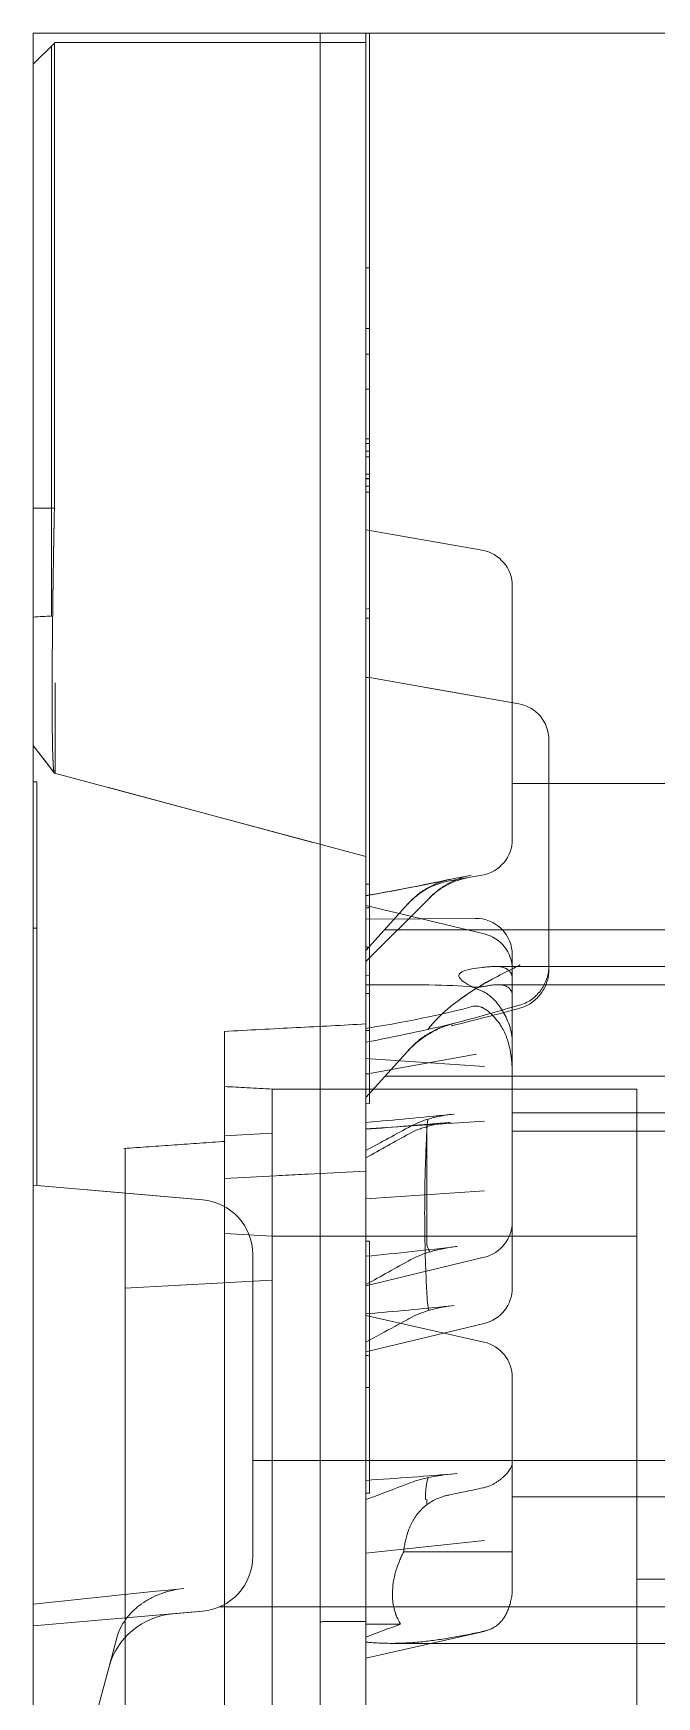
# Model space of a CAD drawing. Header units: millimetres. Extents: x 2097 to 5112, y 660 to 1576.
# Drawn here: x 4956.3 to 4990.4, y 1441.5 to 1532.5 of the extents above; entities that cross this region are included whole.
import ezdxf
from ezdxf.lldxf.tags import DXFTag

# ---------------------------------------------------------------- set-up
doc = ezdxf.new("R2010")
doc.units = ezdxf.units.MM
doc.layers.add('20', color=7, linetype='Continuous', true_color=0xffffff)
tags = doc.linetypes.add('DASHED', pattern=[25.72, 12.86, -12.86]).pattern_tags.tags
tags[6:7] = [DXFTag(74, 4), DXFTag(75, 0), DXFTag(340, '0'), DXFTag(46, 0.0), DXFTag(50, 0.0), DXFTag(44, 0.0), DXFTag(45, 0.0)]
tags[4:5] = [DXFTag(74, 4), DXFTag(75, 0), DXFTag(340, '0'), DXFTag(46, 0.0), DXFTag(50, 0.0), DXFTag(44, 0.0), DXFTag(45, 0.0)]

msp = doc.modelspace()

# ---------------------------------------------------------------- linework, layer by layer
at = {"layer": '20', "color": 0, "linetype": 'Continuous', "lineweight": 18}
for p, q in [((4956.342, 1497.462), (4956.342, 1532.462)), ((4956.342, 1532.462), (5024.342, 1532.462)), ((4956.342, 1491.557), (4956.342, 1497.462)), ((4956.342, 1483.557), (4956.342, 1491.557)), ((4956.342, 1491.557), (4956.542, 1491.557)), ((4956.542, 1483.557), (4956.542, 1491.557)), ((4956.542, 1483.557), (4956.342, 1483.557)), ((4956.342, 1435.832), (4956.342, 1483.557))]:
    msp.add_line(p, q, dxfattribs=at)
at = {"layer": '20', "color": 0, "linetype": 'DASHED', "lineweight": 13}
for p, q in [((4957.533, 1531.962), (4957.498, 1531.928)), ((4974.533, 1531.962), (4957.533, 1531.962)), ((4971.532, 1531.962), (4960.533, 1531.962)), ((4972.02, 1438.219), (4972.02, 1532.462)), ((4974.533, 1445.652), (4974.533, 1532.462)), ((4974.733, 1532.462), (4974.733, 1479.973)), ((5021.342, 1532.462), (4977.533, 1532.462)), ((4956.342, 1530.771), (4957.498, 1531.928)), ((4957.342, 1500.609), (4957.342, 1531.771)), ((4957.498, 1531.928), (4957.498, 1506.515)), ((4972.02, 1529.461), (4972.02, 1448.629)), ((4974.533, 1529.461), (4974.533, 1448.647)), ((4974.733, 1519.643), (4974.533, 1519.643)), ((4974.733, 1516.329), (4974.533, 1516.329)), ((4974.733, 1514.925), (4974.533, 1514.925)), ((4974.733, 1513.005), (4974.533, 1513.005)), ((4974.733, 1510.291), (4974.533, 1510.291)), ((4974.733, 1510.045), (4974.533, 1510.045)), ((4974.733, 1510.032), (4974.533, 1510.032)), ((4974.733, 1509.629), (4974.533, 1509.629)), ((4974.733, 1509.305), (4974.533, 1509.305)), ((4974.733, 1508.371), (4974.533, 1508.371)), ((4974.733, 1508.124), (4974.533, 1508.124)), ((4974.733, 1508.111), (4974.533, 1508.111)), ((4974.733, 1507.709), (4974.533, 1507.709)), ((4974.733, 1507.384), (4974.533, 1507.384)), ((4980.881, 1504.208), (4974.533, 1505.327)), ((4980.881, 1504.208), (4974.533, 1505.327)), ((4980.88, 1504.208), (4974.533, 1505.327)), ((4982.533, 1500.269), (4982.533, 1502.238)), ((4974.533, 1500.984), (4974.733, 1501.019)), ((4974.733, 1500.499), (4974.533, 1500.499)), ((4982.533, 1500.269), (4982.533, 1490.385)), ((4982.533, 1500.269), (4982.533, 1490.385)), ((4982.533, 1490.385), (4982.533, 1500.269)), ((4957.533, 1492.017), (4957.533, 1496.962)), ((4982.88, 1495.815), (4974.733, 1497.252)), ((4977.687, 1496.731), (4982.881, 1495.815)), ((4982.881, 1495.815), (4977.687, 1496.731)), ((4982.881, 1495.815), (4977.687, 1496.731)), ((4977.687, 1496.731), (4982.881, 1495.815)), ((4982.881, 1495.815), (4977.687, 1496.731)), ((4982.881, 1495.815), (4977.687, 1496.731)), ((4977.687, 1496.731), (4982.881, 1495.815)), ((4982.881, 1495.815), (4977.687, 1496.731)), ((4984.533, 1491.876), (4984.533, 1493.845)), ((4974.533, 1487.462), (4957.498, 1492.026)), ((4971.635, 1488.238), (4960.396, 1491.25)), ((5026.342, 1491.462), (4982.533, 1491.462)), ((4984.533, 1491.876), (4984.533, 1482.698)), ((4984.533, 1491.876), (4984.533, 1482.698)), ((4984.533, 1491.876), (4984.533, 1482.698)), ((4984.533, 1491.876), (4984.533, 1482.698)), ((4984.533, 1491.876), (4984.533, 1482.698)), ((4984.533, 1482.698), (4984.533, 1491.876)), ((4982.533, 1488.416), (4982.533, 1490.385)), ((4974.733, 1485.956), (4974.533, 1485.956)), ((4979.097, 1486.132), (4980.145, 1486.317)), ((4980.881, 1486.446), (4980.145, 1486.317)), ((4980.145, 1486.317), (4980.88, 1486.446)), ((4974.877, 1485.388), (4974.533, 1485.327)), ((4974.533, 1485.327), (4974.877, 1485.388)), ((4974.533, 1481.727), (4978.078, 1485.272)), ((4974.533, 1482.33), (4976.862, 1484.917)), ((4980.999, 1483.237), (4974.533, 1484.789)), ((4974.733, 1484.66), (4974.533, 1484.66)), ((4980.52, 1484.088), (4974.533, 1484.049)), ((4956.542, 1469.494), (4956.542, 1483.557)), ((4975.552, 1483.462), (4976.268, 1483.462)), ((4976.267, 1483.462), (5026.342, 1483.462)), ((4982.533, 1482.088), (4982.533, 1481.811)), ((4984.533, 1481.451), (4984.533, 1482.698)), ((5026.342, 1481.462), (4981.602, 1481.462)), ((4982.533, 1481.811), (4982.533, 1479.852)), ((4982.533, 1481.292), (4982.533, 1481.811)), ((4982.533, 1480.282), (4982.533, 1481.292)), ((4982.533, 1481.074), (4982.533, 1475.415)), ((4984.533, 1481.248), (4984.533, 1481.451)), ((4974.533, 1480.97), (4974.733, 1480.953)), ((4976.749, 1480.462), (4974.533, 1480.462)), ((5026.342, 1480.462), (4981.73, 1480.462)), ((4982.533, 1480.787), (4982.533, 1481.037)), ((4982.533, 1471.66), (4982.533, 1480.282)), ((4974.733, 1479.973), (4974.533, 1479.973)), ((4974.733, 1479.973), (4974.733, 1473.974)), ((4971.537, 1478.157), (4969.79, 1478.066)), ((4969.79, 1478.066), (4971.537, 1478.157)), ((4974.733, 1477.956), (4974.533, 1477.956)), ((4974.533, 1474.29), (4976.925, 1476.947)), ((4980.58, 1476.67), (4974.533, 1475.565)), ((4982.533, 1476.211), (4982.533, 1477.293)), ((4974.533, 1476.426), (4981.013, 1475.988)), ((4966.794, 1433.437), (4966.794, 1475.421)), ((4969.407, 1474.757), (4966.794, 1474.894)), ((4969.407, 1474.757), (4989.342, 1474.757)), ((4975.588, 1475.462), (5026.342, 1475.462)), ((4974.733, 1473.974), (4974.533, 1473.992)), ((4981.013, 1472.993), (4974.533, 1472.574)), ((4974.877, 1472.967), (4974.533, 1472.937)), ((4982.533, 1473.52), (4982.533, 1464.899)), ((4982.533, 1473.462), (5026.342, 1473.462)), ((4966.794, 1472.208), (4969.407, 1472.345)), ((4966.794, 1472.208), (4969.407, 1472.345)), ((4969.407, 1342.728), (4969.407, 1472.195)), ((4977.86, 1472.666), (4977.863, 1466.235)), ((4982.533, 1472.714), (4982.533, 1467.779)), ((4982.533, 1472.462), (5026.342, 1472.462)), ((4989.342, 1342.728), (4989.342, 1472.195)), ((4961.367, 1464.389), (4961.367, 1471.176)), ((4982.533, 1468.979), (4982.533, 1471.66)), ((4974.533, 1470.274), (4966.794, 1469.869)), ((4956.342, 1469.512), (4965.603, 1468.701)), ((4959.331, 1469.25), (4965.604, 1468.701)), ((4965.604, 1468.701), (4959.331, 1469.25)), ((4969.79, 1470.026), (4971.537, 1470.117)), ((4981.013, 1469.196), (4974.533, 1468.758)), ((4982.533, 1464.147), (4982.533, 1468.979)), ((4969.407, 1466.717), (4966.794, 1466.854)), ((4966.794, 1466.854), (4969.407, 1466.717)), ((4969.407, 1466.717), (4966.794, 1466.854)), ((4969.407, 1466.717), (4989.342, 1466.717)), ((4986.342, 1466.717), (4972.407, 1466.717)), ((4986.342, 1466.717), (4972.407, 1466.717)), ((4968.342, 1464.717), (4968.342, 1465.713)), ((4974.733, 1466.447), (4974.533, 1466.447)), ((4974.733, 1460.182), (4974.733, 1466.447)), ((4968.342, 1450.207), (4968.342, 1464.717)), ((4968.342, 1450.207), (4968.342, 1464.717)), ((4974.533, 1464.008), (4981.001, 1465.566)), ((4961.367, 1463.883), (4961.367, 1464.389)), ((4969.407, 1464.305), (4961.367, 1463.883)), ((4961.367, 1463.883), (4961.367, 1435.006)), ((4964.363, 1464.04), (4966.411, 1464.148)), ((4982.533, 1464.147), (4982.533, 1463.892)), ((4974.533, 1462.469), (4974.877, 1462.499)), ((4980.973, 1460.931), (4974.533, 1462.387)), ((4974.533, 1460.395), (4980.999, 1461.947)), ((4974.733, 1460.182), (4974.733, 1459.745)), ((4974.733, 1459.745), (4974.733, 1453.119)), ((4974.733, 1458.447), (4974.533, 1458.447)), ((4982.533, 1458.981), (4982.533, 1458.859)), ((4982.533, 1455.486), (4982.533, 1458.859)), ((4982.533, 1455.479), (4982.533, 1458.859)), ((4982.533, 1457.685), (4982.533, 1453.096)), ((4982.533, 1454.305), (4982.533, 1455.479)), ((5026.342, 1454.462), (4968.342, 1454.462)), ((4982.533, 1449.462), (4982.533, 1454.305)), ((4974.733, 1453.119), (4974.733, 1452.664)), ((4977.86, 1452.341), (4977.86, 1452.039)), ((5026.342, 1452.462), (4982.533, 1452.462)), ((4968.342, 1449.211), (4968.342, 1450.207)), ((4982.533, 1450.562), (4982.533, 1447.475)), ((4981.007, 1450.079), (4974.533, 1449.397)), ((4982.533, 1449.462), (4976.593, 1449.462)), ((4982.533, 1449.462), (4982.533, 1447.475)), ((5015.342, 1447.962), (4989.342, 1447.962)), ((4965.603, 1446.222), (4956.342, 1445.412)), ((4965.604, 1446.222), (4963.982, 1446.08)), ((4966.547, 1446.462), (5026.342, 1446.462)), ((4972.478, 1445.65), (4974.074, 1445.65)), ((4974.533, 1445.652), (4974.43, 1445.652)), ((4974.533, 1443.881), (4974.533, 1445.652)), ((4960.467, 1443.131), (4960.904, 1444.759)), ((4974.533, 1445.516), (4976.428, 1445.516)), ((4974.533, 1443.661), (4980.973, 1445.117)), ((4974.533, 1431.24), (4974.533, 1443.881)), ((4975.946, 1444.462), (5026.342, 1444.462)), ((4960.467, 1443.131), (4958.392, 1435.387))]:
    msp.add_line(p, q, dxfattribs=at)
at = {"layer": '20', "color": 0, "linetype": 'Continuous', "lineweight": 13}
msp.add_line((5021.342, 1532.462), (4959.343, 1532.462), dxfattribs=at)
at = {"layer": '20', "color": 0, "linetype": 'DASHED', "lineweight": 13}
for centre, radius, start, end in [((4980.533, 1502.238), 2, 0, 80), ((4982.533, 1493.845), 2, 0, 80), ((4980.533, 1488.416), 2, 280, 0), ((4979.792, 1482.193), 4, 100, 138), ((4980.84, 1482.377), 4, 100, 135), ((4980.533, 1482.088), 2, 0, 90.52979), ((4980.533, 1481.292), 2, 0, 76.49832), ((4965.342, 1465.713), 3, 0, 85), ((4980.533, 1467.511), 2, 283.58636, 0), ((4980.533, 1463.892), 2, 283.51729, 0), ((4980.533, 1458.981), 2, 0, 76.84202), ((4965.342, 1449.211), 3, 275, 0), ((4964.331, 1442.096), 4, 95, 165), ((4980.533, 1447.068), 2, 282.8144, 295.38114)]:
    msp.add_arc(centre, radius, start, end, dxfattribs=at)
for centre, major_axis, ratio, start_param, end_param in [((4971.347, 1493.787), (23.025, -4.06), 0.171088, 1.453445, 1.462217), ((4973.646, 1489.232), (-22.834, -3.991), 0.172558, 1.579462, 1.784254), ((4974.183, 1489.327), (23.025, 4.06), 0.171088, 4.712389, 4.950294), ((4974.183, 1489.327), (23.025, 4.06), 0.171088, 4.712389, 4.898911), ((4979.332, 1480.079), (-36.863, 3.222), 0.054698, 4.842277, 4.847747), ((5002.297, 1477.462), (-22.683, 3.515), 0.084201, 5.960345, 6.632117), ((4945.023, 1476.462), (-36.634, -3.474), 0.054108, 3.407961, 3.770714), ((4945.023, 1476.462), (-36.634, -3.474), 0.054108, 2.502209, 2.864962), ((4971.347, 1480.787), (23.025, 4.06), 0.171088, 4.820969, 5.038231), ((4971.348, 1473.856), (-23.032, 1.985), 0.087471, 4.57243, 4.581203), ((4979.33, 1474.988), (-36.852, -3.22), 0.054682, 1.435478, 1.562104), ((4974.183, 1474.892), (-23.034, -1.94), 0.085566, 1.593748, 1.790008), ((4971.347, 1467.356), (-23.034, -1.985), 0.087479, 1.701996, 1.925628), ((4974.183, 1464.424), (-23.034, -1.94), 0.085566, 1.593748, 1.790078), ((4971.346, 1459.006), (-23.039, 1.352), 0.060084, 4.568381, 4.577152), ((4971.347, 1454.56), (-23.035, -1.352), 0.060074, 1.706008, 1.929433), ((4971.348, 1451.489), (-23.032, 1.352), 0.060067, 4.568422, 4.577195), ((4922.447, 1446.462), (-167.774, -16.906), 0.019737, 1.772234, 1.822614)]:
    msp.add_ellipse(centre, major_axis=major_axis, ratio=ratio, start_param=start_param, end_param=end_param, dxfattribs=at)
for points, degree in [([(4956.342, 1506.515), (4957.498, 1506.515)], 1), ([(4956.342, 1500.556), (4956.675, 1500.574), (4957.009, 1500.591), (4957.342, 1500.609)], 3), ([(4957.498, 1492.026), (4956.342, 1493.533)], 1), ([(4956.513, 1493.31), (4957.492, 1492.031)], 1), ([(4977.009, 1472.742), (4976.183, 1472.294), (4975.358, 1471.846), (4974.533, 1471.398)], 3), ([(4976.89, 1472.311), (4976.104, 1471.874), (4975.318, 1471.438), (4974.533, 1471.002)], 3), ([(4977.806, 1472.652), (4977.806, 1472.664), (4977.807, 1472.676), (4977.808, 1472.689)], 3), ([(4966.829, 1471.895), (4961.299, 1471.509)], 1), ([(4961.367, 1470.969), (4961.367, 1470.91), (4961.367, 1470.847), (4961.367, 1470.78)], 3), ([(4976.987, 1465.435), (4976.169, 1464.981), (4975.351, 1464.528), (4974.533, 1464.074)], 3), ([(4976.982, 1453.246), (4976.166, 1452.935), (4975.349, 1452.625), (4974.533, 1452.315)], 3), ([(4976.428, 1445.516), (4975.796, 1445.277), (4975.164, 1445.037), (4974.533, 1444.797)], 3)]:
    msp.add_open_spline(points, degree=degree, dxfattribs=at)
for points, degree, knots in [([(4957.498, 1506.515), (4957.498, 1506.494), (4957.497, 1506.452), (4957.496, 1506.39), (4957.495, 1506.327), (4957.493, 1506.265), (4957.492, 1506.202), (4957.491, 1506.14), (4957.49, 1506.078), (4957.488, 1506.016), (4957.487, 1505.954), (4957.486, 1505.892), (4957.485, 1505.83), (4957.484, 1505.768), (4957.482, 1505.706), (4957.481, 1505.644), (4957.48, 1505.583), (4957.479, 1505.521), (4957.478, 1505.46), (4957.476, 1505.398), (4957.475, 1505.337), (4957.474, 1505.276), (4957.473, 1505.214), (4957.472, 1505.153), (4957.471, 1505.092), (4957.469, 1505.031), (4957.468, 1504.971), (4957.467, 1504.91), (4957.466, 1504.849), (4957.465, 1504.789), (4957.464, 1504.728), (4957.463, 1504.668), (4957.462, 1504.608), (4957.461, 1504.547), (4957.46, 1504.487), (4957.459, 1504.427), (4957.457, 1504.368), (4957.456, 1504.308), (4957.455, 1504.248), (4957.454, 1504.188), (4957.453, 1504.129), (4957.452, 1504.069), (4957.451, 1504.01), (4957.45, 1503.951), (4957.449, 1503.892), (4957.448, 1503.833), (4957.447, 1503.774), (4957.446, 1503.715), (4957.445, 1503.656), (4957.444, 1503.598), (4957.443, 1503.539), (4957.442, 1503.481), (4957.441, 1503.423), (4957.441, 1503.365), (4957.44, 1503.307), (4957.439, 1503.249), (4957.438, 1503.191), (4957.437, 1503.133), (4957.436, 1503.076), (4957.435, 1503.018), (4957.434, 1502.961), (4957.433, 1502.903), (4957.432, 1502.846), (4957.432, 1502.789), (4957.431, 1502.732), (4957.43, 1502.675), (4957.429, 1502.619), (4957.428, 1502.562), (4957.427, 1502.506), (4957.427, 1502.449), (4957.426, 1502.393), (4957.425, 1502.337), (4957.424, 1502.281), (4957.423, 1502.225), (4957.423, 1502.17), (4957.422, 1502.114), (4957.421, 1502.059), (4957.42, 1502.003), (4957.419, 1501.948), (4957.419, 1501.893), (4957.418, 1501.838), (4957.417, 1501.783), (4957.416, 1501.728), (4957.416, 1501.674), (4957.415, 1501.619), (4957.414, 1501.565), (4957.414, 1501.511), (4957.413, 1501.457), (4957.412, 1501.403), (4957.412, 1501.349), (4957.411, 1501.295), (4957.41, 1501.242), (4957.409, 1501.189), (4957.409, 1501.135), (4957.408, 1501.082), (4957.408, 1501.029), (4957.407, 1500.976), (4957.402, 1500.588), (4957.394, 1499.878), (4957.385, 1498.883), (4957.378, 1497.942), (4957.375, 1497.058), (4957.374, 1496.167), (4957.375, 1495.288), (4957.381, 1494.449), (4957.391, 1493.721), (4957.401, 1493.302), (4957.407, 1493.096), (4957.409, 1493.058), (4957.41, 1493.02), (4957.411, 1492.983), (4957.412, 1492.947), (4957.414, 1492.911), (4957.415, 1492.876), (4957.416, 1492.841), (4957.417, 1492.808), (4957.419, 1492.774), (4957.42, 1492.742), (4957.422, 1492.71), (4957.423, 1492.679), (4957.424, 1492.648), (4957.426, 1492.618), (4957.427, 1492.589), (4957.429, 1492.561), (4957.43, 1492.533), (4957.432, 1492.506), (4957.433, 1492.479), (4957.435, 1492.453), (4957.437, 1492.428), (4957.438, 1492.404), (4957.44, 1492.38), (4957.442, 1492.357), (4957.443, 1492.335), (4957.445, 1492.314), (4957.447, 1492.293), (4957.449, 1492.273), (4957.451, 1492.254), (4957.452, 1492.235), (4957.454, 1492.218), (4957.456, 1492.201), (4957.458, 1492.185), (4957.46, 1492.169), (4957.462, 1492.154), (4957.464, 1492.14), (4957.466, 1492.127), (4957.468, 1492.115), (4957.47, 1492.103), (4957.472, 1492.093), (4957.474, 1492.083), (4957.476, 1492.073), (4957.478, 1492.065), (4957.481, 1492.057), (4957.483, 1492.05), (4957.485, 1492.045), (4957.487, 1492.039), (4957.489, 1492.035), (4957.492, 1492.031), (4957.494, 1492.029), (4957.496, 1492.027), (4957.498, 1492.026), (4957.498, 1492.026)], 3, [0, 0, 0, 0, 0.002751, 0.005499, 0.008244, 0.010987, 0.013726, 0.016463, 0.019198, 0.021929, 0.024658, 0.027384, 0.030107, 0.032827, 0.035545, 0.03826, 0.040972, 0.043681, 0.046388, 0.049092, 0.051793, 0.054492, 0.057188, 0.059881, 0.062571, 0.065259, 0.067944, 0.070626, 0.073306, 0.075982, 0.078656, 0.081328, 0.083997, 0.086663, 0.089326, 0.091987, 0.094645, 0.0973, 0.099953, 0.102603, 0.10525, 0.107894, 0.110536, 0.113176, 0.115812, 0.118446, 0.121078, 0.123706, 0.126332, 0.128956, 0.131577, 0.134195, 0.13681, 0.139423, 0.142033, 0.144641, 0.147246, 0.149848, 0.152448, 0.155045, 0.15764, 0.160232, 0.162821, 0.165408, 0.167992, 0.170574, 0.173152, 0.175729, 0.178303, 0.180874, 0.183443, 0.186009, 0.188572, 0.191133, 0.193692, 0.196248, 0.198801, 0.201352, 0.2039, 0.206445, 0.208989, 0.211529, 0.214067, 0.216603, 0.219136, 0.221666, 0.224194, 0.22672, 0.229243, 0.231763, 0.234281, 0.236796, 0.239309, 0.24182, 0.244328, 0.246833, 0.249336, 0.251837, 0.302139, 0.352076, 0.401681, 0.450984, 0.500018, 0.561342, 0.623098, 0.685352, 0.748164, 0.752695, 0.757234, 0.761781, 0.766336, 0.7709, 0.775472, 0.780052, 0.78464, 0.789237, 0.793842, 0.798456, 0.803077, 0.807707, 0.812346, 0.816993, 0.821648, 0.826312, 0.830984, 0.835665, 0.840354, 0.845052, 0.849758, 0.854473, 0.859197, 0.863929, 0.86867, 0.873419, 0.878177, 0.882944, 0.887719, 0.892504, 0.897297, 0.902098, 0.906909, 0.911728, 0.916556, 0.921393, 0.926239, 0.931094, 0.935957, 0.94083, 0.945711, 0.950601, 0.955501, 0.960409, 0.965326, 0.970252, 0.975188, 0.980132, 0.985085, 0.990048, 0.995019, 1, 1, 1, 1]), ([(4979.156, 1486.227), (4978.936, 1486.18), (4978.721, 1486.117), (4978.305, 1485.96), (4978.103, 1485.866), (4977.883, 1485.741), (4977.858, 1485.727), (4977.81, 1485.698), (4977.786, 1485.684), (4977.714, 1485.639), (4977.667, 1485.609), (4977.528, 1485.514), (4977.438, 1485.448), (4977.176, 1485.238), (4977.013, 1485.085), (4976.862, 1484.917)], 3, [0, 0, 0, 0, 0.25, 0.25, 0.5, 0.5, 0.53125, 0.53125, 0.5625, 0.5625, 0.625, 0.625, 0.75, 0.75, 1, 1, 1, 1]), ([(4980.284, 1486.455), (4980.076, 1486.41), (4979.873, 1486.352), (4979.478, 1486.208), (4979.286, 1486.124), (4979.052, 1486), (4979.006, 1485.974), (4978.914, 1485.921), (4978.868, 1485.894), (4978.733, 1485.809), (4978.645, 1485.749), (4978.39, 1485.561), (4978.229, 1485.423), (4978.078, 1485.272)], 3, [0, 0, 0, 0, 0.25, 0.25, 0.5, 0.5, 0.5625, 0.5625, 0.625, 0.625, 0.75, 0.75, 1, 1, 1, 1]), ([(4982.963, 1481.541), (4982.847, 1481.486), (4982.731, 1481.43), (4982.214, 1481.176), (4981.816, 1480.971), (4981.031, 1480.539), (4980.643, 1480.311), (4979.389, 1479.499), (4978.574, 1478.852), (4977.906, 1478.017)], 3, [0, 0, 0, 0, 0.062432, 0.062432, 0.279347, 0.279347, 0.496263, 0.496263, 1, 1, 1, 1]), ([(4982.963, 1481.541), (4982.847, 1481.486), (4982.731, 1481.43), (4982.214, 1481.176), (4981.816, 1480.971), (4981.031, 1480.539), (4980.643, 1480.311), (4979.389, 1479.499), (4978.574, 1478.852), (4977.906, 1478.017)], 3, [0, 0, 0, 0, 0.062432, 0.062432, 0.279347, 0.279347, 0.496263, 0.496263, 1, 1, 1, 1]), ([(4982.963, 1481.541), (4982.847, 1481.486), (4982.731, 1481.43), (4982.214, 1481.176), (4981.816, 1480.971), (4981.031, 1480.539), (4980.643, 1480.311), (4979.389, 1479.499), (4978.574, 1478.852), (4977.906, 1478.017)], 3, [0, 0, 0, 0, 0.062432, 0.062432, 0.279347, 0.279347, 0.496263, 0.496263, 1, 1, 1, 1]), ([(4982.963, 1481.541), (4982.847, 1481.486), (4982.731, 1481.43), (4982.214, 1481.176), (4981.816, 1480.971), (4981.031, 1480.539), (4980.643, 1480.311), (4979.389, 1479.499), (4978.574, 1478.852), (4977.906, 1478.017)], 3, [0, 0, 0, 0, 0.062432, 0.062432, 0.279347, 0.279347, 0.496263, 0.496263, 1, 1, 1, 1]), ([(4982.963, 1481.541), (4982.847, 1481.486), (4982.731, 1481.43), (4982.214, 1481.176), (4981.816, 1480.971), (4981.031, 1480.539), (4980.643, 1480.311), (4979.389, 1479.499), (4978.574, 1478.852), (4977.906, 1478.017)], 3, [0, 0, 0, 0, 0.062432, 0.062432, 0.279347, 0.279347, 0.496263, 0.496263, 1, 1, 1, 1]), ([(4977.907, 1478.017), (4978.286, 1478.494), (4978.715, 1478.906), (4979.522, 1479.562), (4979.887, 1479.821), (4980.64, 1480.31), (4981.029, 1480.538), (4981.815, 1480.971), (4982.212, 1481.175), (4982.73, 1481.429), (4982.846, 1481.486), (4982.963, 1481.541)], 3, [0, 0, 0, 0, 0.286662, 0.286662, 0.503552, 0.503552, 0.720442, 0.720442, 0.937331, 0.937331, 1, 1, 1, 1]), ([(4977.907, 1478.017), (4978.286, 1478.494), (4978.715, 1478.906), (4979.522, 1479.562), (4979.887, 1479.821), (4980.64, 1480.31), (4981.029, 1480.538), (4981.815, 1480.971), (4982.212, 1481.175), (4982.73, 1481.429), (4982.846, 1481.486), (4982.963, 1481.541)], 3, [0, 0, 0, 0, 0.286662, 0.286662, 0.503552, 0.503552, 0.720442, 0.720442, 0.937331, 0.937331, 1, 1, 1, 1]), ([(4977.907, 1478.017), (4978.286, 1478.494), (4978.715, 1478.906), (4979.522, 1479.562), (4979.887, 1479.821), (4980.64, 1480.31), (4981.029, 1480.538), (4981.815, 1480.971), (4982.212, 1481.175), (4982.73, 1481.429), (4982.846, 1481.486), (4982.963, 1481.541)], 3, [0, 0, 0, 0, 0.286662, 0.286662, 0.503552, 0.503552, 0.720442, 0.720442, 0.937331, 0.937331, 1, 1, 1, 1]), ([(4977.907, 1478.017), (4978.286, 1478.494), (4978.715, 1478.906), (4979.522, 1479.562), (4979.887, 1479.821), (4980.64, 1480.31), (4981.029, 1480.538), (4981.815, 1480.971), (4982.212, 1481.175), (4982.73, 1481.429), (4982.846, 1481.486), (4982.963, 1481.541)], 3, [0, 0, 0, 0, 0.286662, 0.286662, 0.503552, 0.503552, 0.720442, 0.720442, 0.937331, 0.937331, 1, 1, 1, 1]), ([(4977.907, 1478.017), (4978.286, 1478.494), (4978.715, 1478.906), (4979.522, 1479.562), (4979.887, 1479.821), (4980.64, 1480.31), (4981.029, 1480.538), (4981.815, 1480.971), (4982.212, 1481.175), (4982.73, 1481.429), (4982.846, 1481.486), (4982.963, 1481.541)], 3, [0, 0, 0, 0, 0.286662, 0.286662, 0.503552, 0.503552, 0.720442, 0.720442, 0.937331, 0.937331, 1, 1, 1, 1]), ([(4980.88, 1481.401), (4980.914, 1481.404), (4980.946, 1481.407), (4981.009, 1481.414), (4981.039, 1481.417), (4981.128, 1481.427), (4981.184, 1481.433), (4981.292, 1481.444), (4981.344, 1481.449), (4981.419, 1481.455), (4981.444, 1481.456), (4981.493, 1481.459), (4981.517, 1481.46), (4981.587, 1481.462), (4981.632, 1481.462), (4981.72, 1481.46), (4981.763, 1481.457), (4981.886, 1481.444), (4981.963, 1481.43), (4982.071, 1481.398), (4982.106, 1481.386), (4982.156, 1481.365), (4982.172, 1481.357), (4982.203, 1481.341), (4982.219, 1481.332), (4982.293, 1481.287), (4982.346, 1481.244), (4982.412, 1481.167), (4982.432, 1481.139), (4982.458, 1481.094), (4982.466, 1481.078), (4982.481, 1481.046), (4982.488, 1481.029), (4982.507, 1480.978), (4982.516, 1480.941), (4982.529, 1480.865), (4982.533, 1480.825), (4982.533, 1480.783)], 3, [0, 0, 0, 0, 0.03125, 0.03125, 0.0625, 0.0625, 0.125, 0.125, 0.1875, 0.1875, 0.21875, 0.21875, 0.25, 0.25, 0.3125, 0.3125, 0.375, 0.375, 0.5, 0.5, 0.5625, 0.5625, 0.59375, 0.59375, 0.625, 0.625, 0.75, 0.75, 0.8125, 0.8125, 0.84375, 0.84375, 0.875, 0.875, 0.9375, 0.9375, 1, 1, 1, 1]), ([(4982.993, 1479.192), (4983.107, 1479.223), (4983.216, 1479.265), (4983.373, 1479.342), (4983.424, 1479.37), (4983.499, 1479.416), (4983.523, 1479.432), (4983.572, 1479.464), (4983.596, 1479.481), (4983.715, 1479.569), (4983.803, 1479.646), (4983.925, 1479.771), (4983.964, 1479.814), (4984.021, 1479.882), (4984.039, 1479.904), (4984.075, 1479.951), (4984.093, 1479.974), (4984.177, 1480.093), (4984.237, 1480.192), (4984.316, 1480.345), (4984.34, 1480.396), (4984.373, 1480.475), (4984.384, 1480.502), (4984.404, 1480.555), (4984.414, 1480.582), (4984.459, 1480.716), (4984.486, 1480.823), (4984.523, 1481.036), (4984.533, 1481.142), (4984.533, 1481.248)], 3, [0, 0, 0, 0, 0.125, 0.125, 0.1875, 0.1875, 0.21875, 0.21875, 0.25, 0.25, 0.375, 0.375, 0.4375, 0.4375, 0.46875, 0.46875, 0.5, 0.5, 0.625, 0.625, 0.6875, 0.6875, 0.71875, 0.71875, 0.75, 0.75, 0.875, 0.875, 1, 1, 1, 1]), ([(4984.533, 1481.451), (4984.533, 1481.347), (4984.523, 1481.243), (4984.496, 1481.084), (4984.485, 1481.031), (4984.465, 1480.95), (4984.458, 1480.924), (4984.442, 1480.87), (4984.434, 1480.843), (4984.39, 1480.709), (4984.346, 1480.604), (4984.269, 1480.45), (4984.242, 1480.399), (4984.197, 1480.324), (4984.182, 1480.299), (4984.15, 1480.249), (4984.134, 1480.225), (4984.05, 1480.103), (4983.976, 1480.012), (4983.855, 1479.884), (4983.813, 1479.842), (4983.726, 1479.763), (4983.68, 1479.725), (4983.538, 1479.615), (4983.438, 1479.552), (4983.229, 1479.444), (4983.119, 1479.399), (4983.004, 1479.366)], 3, [0, 0, 0, 0, 0.125, 0.125, 0.1875, 0.1875, 0.21875, 0.21875, 0.25, 0.25, 0.375, 0.375, 0.4375, 0.4375, 0.46875, 0.46875, 0.5, 0.5, 0.625, 0.625, 0.6875, 0.6875, 0.75, 0.75, 0.875, 0.875, 1, 1, 1, 1]), ([(4982.533, 1479.846), (4982.533, 1479.894), (4982.528, 1479.939), (4982.51, 1480.024), (4982.497, 1480.063), (4982.464, 1480.136), (4982.444, 1480.169), (4982.414, 1480.208), (4982.408, 1480.215), (4982.396, 1480.23), (4982.376, 1480.251), (4982.355, 1480.271), (4982.312, 1480.308), (4982.28, 1480.33), (4982.212, 1480.369), (4982.175, 1480.386), (4982.099, 1480.414), (4982.058, 1480.425), (4981.994, 1480.439), (4981.972, 1480.443), (4981.928, 1480.45), (4981.905, 1480.453), (4981.836, 1480.459), (4981.788, 1480.462), (4981.69, 1480.462), (4981.639, 1480.46), (4981.534, 1480.452), (4981.48, 1480.447), (4981.395, 1480.436), (4981.366, 1480.432), (4981.307, 1480.423), (4981.277, 1480.418), (4981.216, 1480.408), (4981.184, 1480.402), (4981.12, 1480.391), (4981.087, 1480.385), (4981.019, 1480.373), (4980.984, 1480.368), (4980.911, 1480.356), (4980.874, 1480.35), (4980.824, 1480.344), (4980.814, 1480.343), (4980.794, 1480.34), (4980.784, 1480.339), (4980.753, 1480.336), (4980.711, 1480.331), (4980.668, 1480.328), (4980.635, 1480.326), (4980.624, 1480.326), (4980.602, 1480.325), (4980.59, 1480.325), (4980.534, 1480.323), (4980.49, 1480.324), (4980.434, 1480.326), (4980.423, 1480.327), (4980.401, 1480.328), (4980.39, 1480.329), (4980.358, 1480.331), (4980.336, 1480.333), (4980.315, 1480.335)], 3, [0, 0, 0, 0, 0.0625, 0.0625, 0.125, 0.125, 0.1875, 0.1875, 0.203125, 0.203125, 0.21875, 0.25, 0.25, 0.3125, 0.3125, 0.375, 0.375, 0.4375, 0.4375, 0.46875, 0.46875, 0.5, 0.5, 0.5625, 0.5625, 0.625, 0.625, 0.6875, 0.6875, 0.71875, 0.71875, 0.75, 0.75, 0.78125, 0.78125, 0.8125, 0.8125, 0.84375, 0.84375, 0.875, 0.875, 0.882813, 0.882813, 0.890625, 0.890625, 0.90625, 0.921875, 0.921875, 0.929688, 0.929688, 0.9375, 0.9375, 0.96875, 0.96875, 0.976563, 0.976563, 0.984375, 0.984375, 1, 1, 1, 1]), ([(4983.004, 1479.366), (4982.398, 1479.191), (4981.793, 1479.016), (4980.583, 1478.676), (4979.977, 1478.51), (4979.37, 1478.351)], 3, [0, 0, 0, 0, 0.5, 0.5, 1, 1, 1, 1]), ([(4980.315, 1479.263), (4980.358, 1479.275), (4980.402, 1479.284), (4980.458, 1479.291), (4980.469, 1479.292), (4980.492, 1479.293), (4980.503, 1479.294), (4980.538, 1479.295), (4980.583, 1479.294), (4980.628, 1479.289), (4980.672, 1479.281), (4980.695, 1479.277), (4980.759, 1479.261), (4980.8, 1479.247), (4980.86, 1479.223), (4980.879, 1479.215), (4980.918, 1479.197), (4980.936, 1479.187), (4980.992, 1479.158), (4981.027, 1479.136), (4981.095, 1479.092), (4981.128, 1479.069), (4981.192, 1479.021), (4981.224, 1478.996), (4981.285, 1478.945), (4981.315, 1478.919), (4981.374, 1478.864), (4981.403, 1478.836), (4981.489, 1478.751), (4981.544, 1478.692), (4981.65, 1478.569), (4981.701, 1478.505), (4981.8, 1478.374), (4981.848, 1478.307), (4981.895, 1478.237)], 3, [0, 0, 0, 0, 0.0625, 0.0625, 0.078125, 0.078125, 0.09375, 0.09375, 0.125, 0.15625, 0.15625, 0.1875, 0.1875, 0.25, 0.25, 0.28125, 0.28125, 0.3125, 0.3125, 0.375, 0.375, 0.4375, 0.4375, 0.5, 0.5, 0.5625, 0.5625, 0.625, 0.625, 0.75, 0.75, 0.875, 0.875, 1, 1, 1, 1]), ([(4982.533, 1477.293), (4982.533, 1477.369), (4982.529, 1477.444), (4982.516, 1477.593), (4982.507, 1477.667), (4982.482, 1477.814), (4982.468, 1477.887), (4982.441, 1477.996), (4982.432, 1478.032), (4982.412, 1478.104), (4982.402, 1478.14), (4982.346, 1478.317), (4982.294, 1478.454), (4982.176, 1478.716), (4982.11, 1478.843), (4982.02, 1478.996), (4982.001, 1479.026), (4981.964, 1479.086), (4981.944, 1479.116), (4981.886, 1479.203), (4981.846, 1479.26), (4981.763, 1479.371), (4981.721, 1479.425), (4981.633, 1479.529), (4981.588, 1479.58), (4981.494, 1479.678), (4981.445, 1479.725), (4981.37, 1479.794), (4981.344, 1479.816), (4981.292, 1479.86), (4981.265, 1479.881), (4981.184, 1479.943), (4981.128, 1479.982), (4981.039, 1480.035), (4981.009, 1480.052), (4980.946, 1480.083), (4980.913, 1480.098), (4980.88, 1480.111)], 3, [0, 0, 0, 0, 0.0625, 0.0625, 0.125, 0.125, 0.1875, 0.1875, 0.21875, 0.21875, 0.25, 0.25, 0.375, 0.375, 0.5, 0.5, 0.53125, 0.53125, 0.5625, 0.5625, 0.625, 0.625, 0.6875, 0.6875, 0.75, 0.75, 0.8125, 0.8125, 0.84375, 0.84375, 0.875, 0.875, 0.9375, 0.9375, 0.96875, 0.96875, 1, 1, 1, 1]), ([(4976.831, 1476.842), (4976.905, 1476.924), (4976.984, 1477.006), (4977.151, 1477.166), (4977.239, 1477.245), (4977.425, 1477.399), (4977.522, 1477.474), (4977.676, 1477.582), (4977.728, 1477.618), (4977.834, 1477.687), (4977.887, 1477.721), (4978.051, 1477.819), (4978.162, 1477.881), (4978.391, 1477.997), (4978.508, 1478.051), (4978.688, 1478.126), (4978.748, 1478.15), (4978.87, 1478.196), (4978.932, 1478.218), (4979.118, 1478.28), (4979.243, 1478.318), (4979.37, 1478.351)], 3, [0, 0, 0, 0, 0.125, 0.125, 0.25, 0.25, 0.375, 0.375, 0.4375, 0.4375, 0.5, 0.5, 0.625, 0.625, 0.75, 0.75, 0.8125, 0.8125, 0.875, 0.875, 1, 1, 1, 1]), ([(4979.375, 1478.355), (4979.141, 1478.299), (4978.913, 1478.229), (4978.469, 1478.059), (4978.253, 1477.958), (4977.993, 1477.811), (4977.941, 1477.781), (4977.864, 1477.733), (4977.839, 1477.717), (4977.788, 1477.684), (4977.663, 1477.602), (4977.542, 1477.513), (4977.261, 1477.29), (4977.087, 1477.126), (4976.925, 1476.947)], 3, [0, 0, 0, 0, 0.25, 0.25, 0.5, 0.5, 0.5625, 0.5625, 0.59375, 0.59375, 0.625, 0.75, 0.75, 1, 1, 1, 1]), ([(4979.186, 1478.211), (4979.822, 1478.361), (4980.457, 1478.52), (4981.726, 1478.849), (4982.359, 1479.019), (4982.993, 1479.192)], 3, [0, 0, 0, 0, 0.5, 0.5, 1, 1, 1, 1]), ([(4966.794, 1477.909), (4968.11, 1477.978), (4969.426, 1478.047), (4972.005, 1478.182), (4973.269, 1478.248), (4974.533, 1478.314)], 3, [0, 0, 0, 0, 0.510141, 0.510141, 1, 1, 1, 1]), ([(4966.794, 1475.421), (4966.794, 1475.614), (4966.794, 1475.797), (4966.794, 1476.144), (4966.794, 1476.307), (4966.794, 1476.613), (4966.794, 1476.757), (4966.794, 1477.022), (4966.794, 1477.142), (4966.794, 1477.357), (4966.794, 1477.451), (4966.794, 1477.574), (4966.794, 1477.631), (4966.794, 1477.681), (4966.794, 1477.712), (4966.794, 1477.727), (4966.794, 1477.797), (4966.794, 1477.88), (4966.794, 1477.909), (4966.794, 1477.909)], 3, [0, 0, 0, 0, 0.125, 0.125, 0.25, 0.25, 0.375, 0.375, 0.5, 0.5, 0.625, 0.625, 0.6875, 0.71875, 0.71875, 0.75, 0.75, 0.875, 1, 1, 1, 1]), ([(4981.895, 1478.237), (4981.959, 1478.141), (4982.016, 1478.041), (4982.12, 1477.833), (4982.166, 1477.725), (4982.229, 1477.558), (4982.249, 1477.502), (4982.286, 1477.387), (4982.304, 1477.329), (4982.353, 1477.153), (4982.382, 1477.034), (4982.43, 1476.794), (4982.45, 1476.672), (4982.475, 1476.488), (4982.482, 1476.427), (4982.492, 1476.334), (4982.495, 1476.303), (4982.501, 1476.241), (4982.514, 1476.087), (4982.523, 1475.934), (4982.531, 1475.691), (4982.533, 1475.57), (4982.533, 1475.451)], 3, [0, 0, 0, 0, 0.125, 0.125, 0.25, 0.25, 0.3125, 0.3125, 0.375, 0.375, 0.5, 0.5, 0.625, 0.625, 0.6875, 0.6875, 0.71875, 0.71875, 0.75, 0.875, 0.875, 1, 1, 1, 1]), ([(4969.407, 1474.757), (4968.946, 1474.781), (4968.486, 1474.805), (4967.615, 1474.851), (4967.204, 1474.872), (4966.794, 1474.894)], 3, [0, 0, 0, 0, 0.528995, 0.528995, 1, 1, 1, 1]), ([(4969.407, 1472.195), (4969.407, 1472.593), (4969.407, 1472.95), (4969.407, 1473.426), (4969.407, 1473.575), (4969.407, 1473.846), (4969.407, 1473.969), (4969.407, 1474.189), (4969.407, 1474.287), (4969.407, 1474.457), (4969.407, 1474.529), (4969.407, 1474.699), (4969.407, 1474.757), (4969.407, 1474.757)], 3, [0, 0, 0, 0, 0.250105, 0.250105, 0.375158, 0.375158, 0.500211, 0.500211, 0.625263, 0.625263, 0.750316, 0.750316, 1, 1, 1, 1]), ([(4989.342, 1474.757), (4989.342, 1474.757), (4989.342, 1474.699), (4989.342, 1474.529), (4989.342, 1474.457), (4989.342, 1474.287), (4989.342, 1474.189), (4989.342, 1473.969), (4989.342, 1473.846), (4989.342, 1473.575), (4989.342, 1473.426), (4989.342, 1472.95), (4989.342, 1472.593), (4989.342, 1472.195)], 3, [0, 0, 0, 0, 0.25, 0.25, 0.375, 0.375, 0.5, 0.5, 0.625, 0.625, 0.75, 0.75, 1, 1, 1, 1]), ([(4979.185, 1472.944), (4978.964, 1472.925), (4978.749, 1472.897), (4978.331, 1472.824), (4978.128, 1472.778), (4977.907, 1472.717), (4977.882, 1472.71), (4977.834, 1472.696), (4977.762, 1472.675), (4977.691, 1472.653), (4977.552, 1472.606), (4977.463, 1472.574), (4977.202, 1472.47), (4977.04, 1472.394), (4976.89, 1472.311)], 3, [0, 0, 0, 0, 0.25, 0.25, 0.5, 0.5, 0.53125, 0.53125, 0.5625, 0.625, 0.625, 0.75, 0.75, 1, 1, 1, 1]), ([(4977.009, 1472.742), (4977.163, 1472.825), (4977.329, 1472.901), (4977.683, 1473.039), (4977.872, 1473.101), (4978.12, 1473.17), (4978.171, 1473.183), (4978.248, 1473.202), (4978.273, 1473.208), (4978.325, 1473.221), (4978.455, 1473.251), (4978.587, 1473.278), (4978.908, 1473.336), (4979.128, 1473.367), (4979.354, 1473.391)], 3, [0, 0, 0, 0, 0.25, 0.25, 0.5, 0.5, 0.5625, 0.5625, 0.59375, 0.59375, 0.625, 0.75, 0.75, 1, 1, 1, 1]), ([(4977.917, 1473.112), (4977.911, 1473.074), (4977.905, 1473.037), (4977.887, 1472.906), (4977.879, 1472.812), (4977.875, 1472.721)], 3, [0, 0, 0, 0, 0.282937, 0.282937, 1, 1, 1, 1]), ([(4977.875, 1472.721), (4977.851, 1472.303), (4977.83, 1471.886), (4977.764, 1470.302), (4977.74, 1469.137), (4977.741, 1466.811), (4977.766, 1465.65), (4977.832, 1464.073), (4977.854, 1463.654), (4977.878, 1463.236)], 3, [0, 0, 0, 0, 0.131613, 0.131613, 0.499304, 0.499304, 0.866996, 0.866996, 1, 1, 1, 1]), ([(4961.367, 1471.176), (4961.367, 1471.21), (4961.367, 1471.242), (4961.367, 1471.287), (4961.367, 1471.301), (4961.367, 1471.328), (4961.367, 1471.34), (4961.367, 1471.401), (4961.367, 1471.438), (4961.367, 1471.478), (4961.367, 1471.489), (4961.367, 1471.505), (4961.367, 1471.51), (4961.367, 1471.513), (4961.367, 1471.513), (4961.367, 1471.513)], 3, [0, 0, 0, 0, 0.157179, 0.157179, 0.235768, 0.235768, 0.314357, 0.314357, 0.628714, 0.628714, 0.785893, 0.785893, 0.943072, 0.943072, 1, 1, 1, 1]), ([(4974.533, 1460.93), (4974.533, 1463.619), (4974.533, 1466.409), (4974.533, 1466.581)], 2, [0, 0, 0, 0.938416, 1, 1, 1]), ([(4976.987, 1465.435), (4977.153, 1465.527), (4977.333, 1465.611), (4977.717, 1465.763), (4977.921, 1465.831), (4978.164, 1465.899), (4978.191, 1465.907), (4978.246, 1465.921), (4978.328, 1465.943), (4978.522, 1465.99), (4978.692, 1466.026), (4979.036, 1466.091), (4979.272, 1466.127), (4979.513, 1466.156)], 3, [0, 0, 0, 0, 0.25, 0.25, 0.5, 0.5, 0.53125, 0.53125, 0.5625, 0.625, 0.75, 0.75, 1, 1, 1, 1]), ([(4978.028, 1465.86), (4977.992, 1465.919), (4977.959, 1465.983), (4977.905, 1466.109), (4977.882, 1466.171), (4977.863, 1466.235)], 3, [0, 0, 0, 0, 0.541575, 0.541575, 1, 1, 1, 1]), ([(4979.355, 1462.923), (4979.13, 1462.899), (4978.911, 1462.869), (4978.591, 1462.81), (4978.486, 1462.789), (4978.279, 1462.742), (4978.177, 1462.717), (4977.876, 1462.634), (4977.687, 1462.572), (4977.331, 1462.434), (4977.165, 1462.358), (4977.011, 1462.274)], 3, [0, 0, 0, 0, 0.25, 0.25, 0.375, 0.375, 0.5, 0.5, 0.75, 0.75, 1, 1, 1, 1]), ([(4977.878, 1463.236), (4977.888, 1463.033), (4977.921, 1462.845), (4977.977, 1462.671), (4977.979, 1462.667), (4977.98, 1462.662)], 3, [0, 0, 0, 0, 0.97348, 0.97348, 1, 1, 1, 1]), ([(4977.011, 1462.274), (4976.71, 1462.111), (4976.409, 1461.948), (4975.583, 1461.5), (4975.058, 1461.215), (4974.533, 1460.93)], 3, [0, 0, 0, 0, 0.364099, 0.364099, 1, 1, 1, 1]), ([(4982.533, 1454.305), (4982.533, 1454.269), (4982.524, 1454.227), (4982.49, 1454.131), (4982.465, 1454.078), (4982.422, 1454.005), (4982.412, 1453.99), (4982.393, 1453.96), (4982.362, 1453.915), (4982.327, 1453.867), (4982.251, 1453.77), (4982.192, 1453.703), (4982.107, 1453.617), (4982.089, 1453.6), (4982.053, 1453.566), (4982.034, 1453.549), (4981.977, 1453.497), (4981.938, 1453.463), (4981.854, 1453.396), (4981.81, 1453.364), (4981.718, 1453.299), (4981.67, 1453.268), (4981.595, 1453.222), (4981.569, 1453.207), (4981.517, 1453.177), (4981.49, 1453.163), (4981.409, 1453.122), (4981.353, 1453.096), (4981.239, 1453.049), (4981.18, 1453.027), (4981.059, 1452.989), (4980.997, 1452.973), (4980.933, 1452.959)], 3, [0, 0, 0, 0, 0.125, 0.125, 0.25, 0.25, 0.28125, 0.28125, 0.3125, 0.375, 0.375, 0.5, 0.5, 0.53125, 0.53125, 0.5625, 0.5625, 0.625, 0.625, 0.6875, 0.6875, 0.75, 0.75, 0.78125, 0.78125, 0.8125, 0.8125, 0.875, 0.875, 0.9375, 0.9375, 1, 1, 1, 1]), ([(4979.508, 1453.739), (4979.267, 1453.719), (4979.032, 1453.695), (4978.574, 1453.635), (4978.351, 1453.6), (4978.081, 1453.548), (4978.027, 1453.537), (4977.922, 1453.515), (4977.766, 1453.481), (4977.617, 1453.444), (4977.328, 1453.366), (4977.148, 1453.309), (4976.982, 1453.246)], 3, [0, 0, 0, 0, 0.25, 0.25, 0.5, 0.5, 0.5625, 0.5625, 0.625, 0.75, 0.75, 1, 1, 1, 1]), ([(4977.784, 1452.328), (4977.77, 1452.555), (4977.781, 1452.791), (4977.844, 1453.196), (4977.881, 1453.357), (4977.928, 1453.516)], 3, [0, 0, 0, 0, 0.598989, 0.598989, 1, 1, 1, 1]), ([(4980.933, 1452.959), (4980.632, 1452.895), (4980.331, 1452.831), (4979.727, 1452.705), (4979.425, 1452.643), (4979.121, 1452.582)], 3, [0, 0, 0, 0, 0.5, 0.5, 1, 1, 1, 1]), ([(4976.825, 1450.544), (4976.861, 1450.653), (4976.901, 1450.759), (4976.992, 1450.966), (4977.042, 1451.067), (4977.112, 1451.19), (4977.126, 1451.214), (4977.156, 1451.263), (4977.171, 1451.287), (4977.216, 1451.358), (4977.248, 1451.405), (4977.346, 1451.54), (4977.416, 1451.626), (4977.566, 1451.788), (4977.646, 1451.864), (4977.773, 1451.972), (4977.817, 1452.007), (4977.906, 1452.073), (4977.951, 1452.105), (4978.089, 1452.196), (4978.185, 1452.25), (4978.382, 1452.349), (4978.485, 1452.394), (4978.59, 1452.433)], 3, [0, 0, 0, 0, 0.125, 0.125, 0.25, 0.25, 0.28125, 0.28125, 0.3125, 0.3125, 0.375, 0.375, 0.5, 0.5, 0.625, 0.625, 0.6875, 0.6875, 0.75, 0.75, 0.875, 0.875, 1, 1, 1, 1]), ([(4978.59, 1452.433), (4978.675, 1452.464), (4978.762, 1452.492), (4978.873, 1452.524), (4978.896, 1452.53), (4978.941, 1452.542), (4979.008, 1452.558), (4979.076, 1452.573), (4979.121, 1452.582)], 3, [0, 0, 0, 0, 0.5, 0.5, 0.625, 0.625, 0.75, 1, 1, 1, 1]), ([(4976.825, 1450.544), (4976.766, 1450.368), (4976.716, 1450.188), (4976.667, 1449.959), (4976.658, 1449.914), (4976.641, 1449.823), (4976.618, 1449.686), (4976.601, 1449.551), (4976.593, 1449.462)], 3, [0, 0, 0, 0, 0.5, 0.5, 0.625, 0.625, 0.75, 1, 1, 1, 1]), ([(4976.593, 1449.462), (4976.551, 1449.381), (4976.51, 1449.3), (4976.452, 1449.175), (4976.432, 1449.133), (4976.395, 1449.047), (4976.377, 1449.004), (4976.288, 1448.789), (4976.225, 1448.613), (4976.146, 1448.345), (4976.122, 1448.255), (4976.09, 1448.119), (4976.08, 1448.074), (4976.061, 1447.982), (4976.052, 1447.936), (4976.012, 1447.707), (4975.991, 1447.526), (4975.979, 1447.259), (4975.977, 1447.171), (4975.98, 1447.039), (4975.983, 1446.974), (4975.987, 1446.909), (4975.99, 1446.865), (4975.992, 1446.844), (4976.01, 1446.651), (4976.038, 1446.489), (4976.096, 1446.257), (4976.118, 1446.182), (4976.149, 1446.09), (4976.155, 1446.072), (4976.168, 1446.036), (4976.175, 1446.018), (4976.195, 1445.964), (4976.209, 1445.93), (4976.284, 1445.759), (4976.352, 1445.633), (4976.428, 1445.516)], 3, [0, 0, 0, 0, 0.0625, 0.0625, 0.09375, 0.09375, 0.125, 0.125, 0.25, 0.25, 0.3125, 0.3125, 0.34375, 0.34375, 0.375, 0.375, 0.5, 0.5, 0.5625, 0.5625, 0.59375, 0.609375, 0.609375, 0.625, 0.625, 0.75, 0.75, 0.8125, 0.8125, 0.828125, 0.828125, 0.84375, 0.84375, 0.875, 0.875, 1, 1, 1, 1]), ([(4960.904, 1444.759), (4960.952, 1444.937), (4961.016, 1445.11), (4961.177, 1445.443), (4961.274, 1445.605), (4961.415, 1445.8), (4961.444, 1445.838), (4961.504, 1445.914), (4961.535, 1445.952), (4961.63, 1446.062), (4961.696, 1446.133), (4961.905, 1446.34), (4962.057, 1446.469), (4962.263, 1446.619), (4962.304, 1446.648), (4962.39, 1446.705), (4962.433, 1446.733), (4962.564, 1446.815), (4962.653, 1446.866), (4962.927, 1447.012), (4963.118, 1447.098), (4963.366, 1447.191), (4963.416, 1447.208), (4963.518, 1447.243), (4963.569, 1447.259), (4963.723, 1447.306), (4963.827, 1447.334), (4964.142, 1447.408), (4964.356, 1447.444), (4964.574, 1447.467)], 3, [0, 0, 0, 0, 0.125, 0.125, 0.25, 0.25, 0.28125, 0.28125, 0.3125, 0.3125, 0.375, 0.375, 0.5, 0.5, 0.53125, 0.53125, 0.5625, 0.5625, 0.625, 0.625, 0.75, 0.75, 0.78125, 0.78125, 0.8125, 0.8125, 0.875, 0.875, 1, 1, 1, 1]), ([(4982.322, 1446.35), (4982.353, 1446.435), (4982.381, 1446.522), (4982.432, 1446.7), (4982.454, 1446.791), (4982.491, 1446.979), (4982.506, 1447.075), (4982.522, 1447.222), (4982.526, 1447.272), (4982.531, 1447.373), (4982.533, 1447.424), (4982.533, 1447.475)], 3, [0, 0, 0, 0, 0.25, 0.25, 0.5, 0.5, 0.75, 0.75, 0.875, 0.875, 1, 1, 1, 1]), ([(4972.02, 1445.627), (4972.02, 1445.63), (4972.023, 1445.632), (4972.031, 1445.635), (4972.035, 1445.636), (4972.043, 1445.638), (4972.048, 1445.639), (4972.065, 1445.641), (4972.079, 1445.642), (4972.104, 1445.644), (4972.112, 1445.644), (4972.131, 1445.645), (4972.141, 1445.646), (4972.173, 1445.647), (4972.196, 1445.648), (4972.233, 1445.648), (4972.246, 1445.649), (4972.272, 1445.649), (4972.286, 1445.649), (4972.327, 1445.65), (4972.356, 1445.65), (4972.401, 1445.65), (4972.416, 1445.65), (4972.447, 1445.65), (4972.463, 1445.65), (4972.478, 1445.65)], 3, [0, 0, 0, 0, 0.125, 0.125, 0.1875, 0.1875, 0.25, 0.25, 0.375, 0.375, 0.4375, 0.4375, 0.5, 0.5, 0.625, 0.625, 0.6875, 0.6875, 0.75, 0.75, 0.875, 0.875, 0.9375, 0.9375, 1, 1, 1, 1]), ([(4974.074, 1445.65), (4974.105, 1445.65), (4974.136, 1445.65), (4974.18, 1445.65), (4974.195, 1445.65), (4974.224, 1445.65), (4974.238, 1445.651), (4974.28, 1445.651), (4974.307, 1445.651), (4974.344, 1445.651), (4974.356, 1445.651), (4974.379, 1445.652), (4974.39, 1445.652), (4974.421, 1445.652), (4974.44, 1445.652), (4974.465, 1445.652), (4974.472, 1445.651), (4974.486, 1445.651), (4974.493, 1445.651), (4974.509, 1445.65), (4974.518, 1445.65), (4974.527, 1445.649), (4974.529, 1445.648), (4974.532, 1445.647), (4974.533, 1445.647), (4974.533, 1445.646)], 3, [0, 0, 0, 0, 0.125, 0.125, 0.1875, 0.1875, 0.25, 0.25, 0.375, 0.375, 0.4375, 0.4375, 0.5, 0.5, 0.625, 0.625, 0.6875, 0.6875, 0.75, 0.75, 0.875, 0.875, 0.9375, 0.9375, 1, 1, 1, 1]), ([(4980.983, 1445.124), (4981.072, 1445.144), (4981.155, 1445.168), (4981.313, 1445.225), (4981.388, 1445.258), (4981.495, 1445.315), (4981.53, 1445.335), (4981.597, 1445.376), (4981.629, 1445.398), (4981.722, 1445.466), (4981.78, 1445.515), (4981.889, 1445.62), (4981.94, 1445.676), (4981.999, 1445.751), (4982.011, 1445.766), (4982.034, 1445.797), (4982.067, 1445.843), (4982.099, 1445.891), (4982.159, 1445.989), (4982.196, 1446.057), (4982.264, 1446.199), (4982.294, 1446.273), (4982.322, 1446.35)], 3, [0, 0, 0, 0, 0.125, 0.125, 0.25, 0.25, 0.3125, 0.3125, 0.375, 0.375, 0.5, 0.5, 0.625, 0.625, 0.65625, 0.65625, 0.6875, 0.75, 0.75, 0.875, 0.875, 1, 1, 1, 1]), ([(4974.533, 1444.528), (4974.801, 1444.503), (4975.067, 1444.485), (4975.598, 1444.463), (4975.863, 1444.46), (4976.391, 1444.466), (4976.656, 1444.476), (4977.185, 1444.509), (4977.45, 1444.533), (4977.982, 1444.591), (4978.249, 1444.625), (4978.787, 1444.704), (4979.057, 1444.748), (4979.601, 1444.845), (4979.874, 1444.897), (4980.426, 1445.007), (4980.703, 1445.064), (4980.983, 1445.124)], 3, [0, 0, 0, 0, 0.125, 0.125, 0.25, 0.25, 0.375, 0.375, 0.5, 0.5, 0.625, 0.625, 0.75, 0.75, 0.875, 0.875, 1, 1, 1, 1])]:
    msp.add_open_spline(points, degree=degree, knots=knots, dxfattribs=at)

doc.saveas('drawing.dxf')
